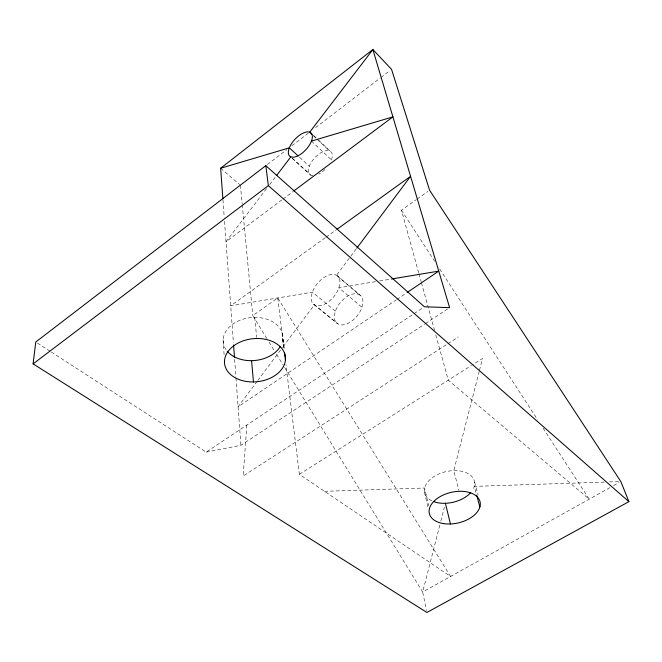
<?xml version="1.0" encoding="UTF-8"?>
<svg xmlns="http://www.w3.org/2000/svg" width="662" height="662" viewBox="0 0 662 662"><rect width="100%" height="100%" fill="white"/><g stroke="black" fill="none" stroke-linecap="round" stroke-linejoin="round"><path stroke-width="0.5" stroke-dasharray="3.31 2.48" d="M246.868 425.029L243.153 476.011L447.049 344.248M439.825 525.074L422.662 592.035L426.527 610.529M440.842 521.118L444.392 507.257M479.222 371.357L453.784 470.616L458.874 490.327M479.47 370.364L482.515 358.481L472.238 364.977M257.187 381.279L238.088 406.799L396.066 299.994M257.799 380.46L282.442 347.533M283.055 346.706L314.475 304.727L337.777 323.726M356.239 248.92L336.478 275.326L359.309 294.797M266.538 188.645L226.007 241.671L282.194 199.659M269.657 184.566L275.268 177.226M267.374 164.557L286.977 149.529M291.884 145.764L308.219 133.244M315.575 127.609L380.12 78.133M380.94 77.504L389.926 70.611M283.022 199.047L292.935 191.632M325.241 237.741L230.699 305.794L312.456 292.174L335.502 311.157M326.076 237.137L336.114 229.913M266.844 338.53L252.776 315.65L277.759 297.925L450.59 576.461L299.356 474.298L285.926 364.58M418.698 272.81L401.453 210.193L416.348 199.626M417.176 199.039L427.933 191.409M396.919 299.423L406.311 293.067M51.346 352.06L206.196 452.129L413.245 314.193M414.106 313.623L422.687 307.913M206.196 452.129L240.902 445.286L424.607 324.148M425.467 323.577L447.893 308.79M447.917 343.686L458.327 336.958M299.356 474.298L471.385 365.523M610 487.604L422.662 592.035L283.617 365.821M613.616 485.585L619.036 482.565M375.544 281.664L338.836 287.78L361.924 307.276M379.624 280.986L391.854 278.942M324.529 491.303L424.623 488.01L428.711 505.826M604.34 482.102L474.265 486.38L476.408 494.233M609.495 481.928L618.78 481.622M313.01 175.711L310.817 175.215A15.524 7.762 -47.3 0 1 311.885 161.396A15.524 7.762 -47.3 0 1 327.516 150.58L329.75 151.002A15.524 7.762 -47.3 0 1 330.785 161.553M337.421 275.789L334.914 274.565A18.569 10.518 -50.2 0 0 312.754 291.189L311.537 295.186A18.569 10.518 -50.2 0 0 313.556 304.23L336.85 323.213L339.333 324.595A18.23 10.741 -50.3 0 0 361.642 308.269L362.751 304.239A18.23 10.741 -50.3 0 0 360.269 295.269L337.421 275.789A18.569 10.518 -50.2 0 1 339.722 284.718L338.547 288.789A18.569 10.518 -50.2 0 1 316.006 305.563L313.556 304.23M360.269 295.269L357.72 294.002A18.23 10.741 -50.3 0 0 335.783 310.18L334.633 314.144A18.23 10.741 -50.3 0 0 336.85 323.213M37.511 343.115L50.486 351.497M220.645 168.247L239.644 184.574M292.356 158.201L311.041 175.273M292.116 158.235L309.278 173.899M299.704 157.366L309.328 166.212M311.446 141.097L331.472 159.923M313.689 135.536L318.108 139.715M318.844 140.41L331.356 152.252M313.358 135.677L316.295 138.449M317.032 139.144L329.519 150.961M401.453 210.193L434.62 261.242M439.684 269.029L537.503 419.584M543.121 428.231L589.221 499.181L448.265 380.145L435.67 334.426M269.012 342.055L274.416 350.86M276.584 354.377L283.079 364.944M418.972 273.803L421.164 281.755M421.437 282.748L434.578 330.454M474.604 482.176L478.096 494.936M424.483 492.214L428.099 508.035M282.384 333.458L284.354 349.519M282.856 339.052L284.089 349.097M277.759 297.925L284.039 349.197M254.729 317.404L256.674 337.488M240.405 185.228L242.16 203.714M242.259 204.74L252.776 315.65M222.953 199.866L224.219 217.202M224.517 221.273L233.413 342.899M234.621 359.392L235.904 376.91M235.978 377.944L240.902 445.286M223.144 339.763L224.236 356.992M226.032 349.668A29.98 21.532 -5.9 0 1 251.32 317.57A29.98 21.532 -5.9 0 1 281.317 344.612M431.732 500.762A25.578 15.731 -12.9 0 1 429.779 479.801A25.578 15.731 -12.9 0 1 462.796 471.526A25.578 15.731 -12.9 0 1 472.263 490.608M324.959 169.555A15.524 7.762 -47.3 0 1 318.753 174.139"/><path stroke-width="0.99" d="M311.893 134.287L309.684 132.201L372.88 49.526L391.556 69.361L429.588 190.234L620.84 481.555L628.9 501.647L426.932 612.474L33.1 363.877L35.781 341.989L265.801 165.657L424.4 306.771L449.614 307.648L372.88 49.526L220.645 168.247L222.879 198.84M356.851 248.101L410.572 176.315L336.95 229.309M276.517 175.595L290.858 156.836M33.1 363.877L268.35 185.633L265.801 165.657M293.762 191.012L392.905 116.876L311.446 141.097M407.163 292.496L438.757 271.13L391.854 278.942M220.645 168.247L289.344 147.833L298.223 156M268.35 185.633L628.9 501.647M476.673 495.209L479.884 506.984M445.402 503.302L450.45 523.981M284.577 353.111L285.438 360.145A30.609 21.606 -6.1 0 1 237.89 379.078A30.609 21.606 -6.1 0 1 241.655 341.435A30.609 21.606 -6.1 0 1 285.438 360.145M251.568 360.674L253.472 381.949M233.562 344.96L234.472 357.331M280.374 346.4A29.98 21.532 -5.9 0 1 254.647 360.517A29.98 21.532 -5.9 0 1 227.149 351.141M470.674 492.644A25.578 15.731 -12.9 0 1 433.668 501.597M309.915 132.235L307.706 131.87A15.764 7.555 -47.4 0 0 291.975 142.975A15.764 7.555 -47.4 0 0 290.635 156.786L292.803 157.233A15.764 7.555 -47.4 0 0 308.757 146.112A15.764 7.555 -47.4 0 0 309.915 132.235M443.623 523.609A26.033 15.689 -12.9 0 0 480.248 502.781A26.033 15.689 -12.9 0 0 440.238 496.558A26.033 15.689 -12.9 0 0 443.623 523.609"/></g></svg>
